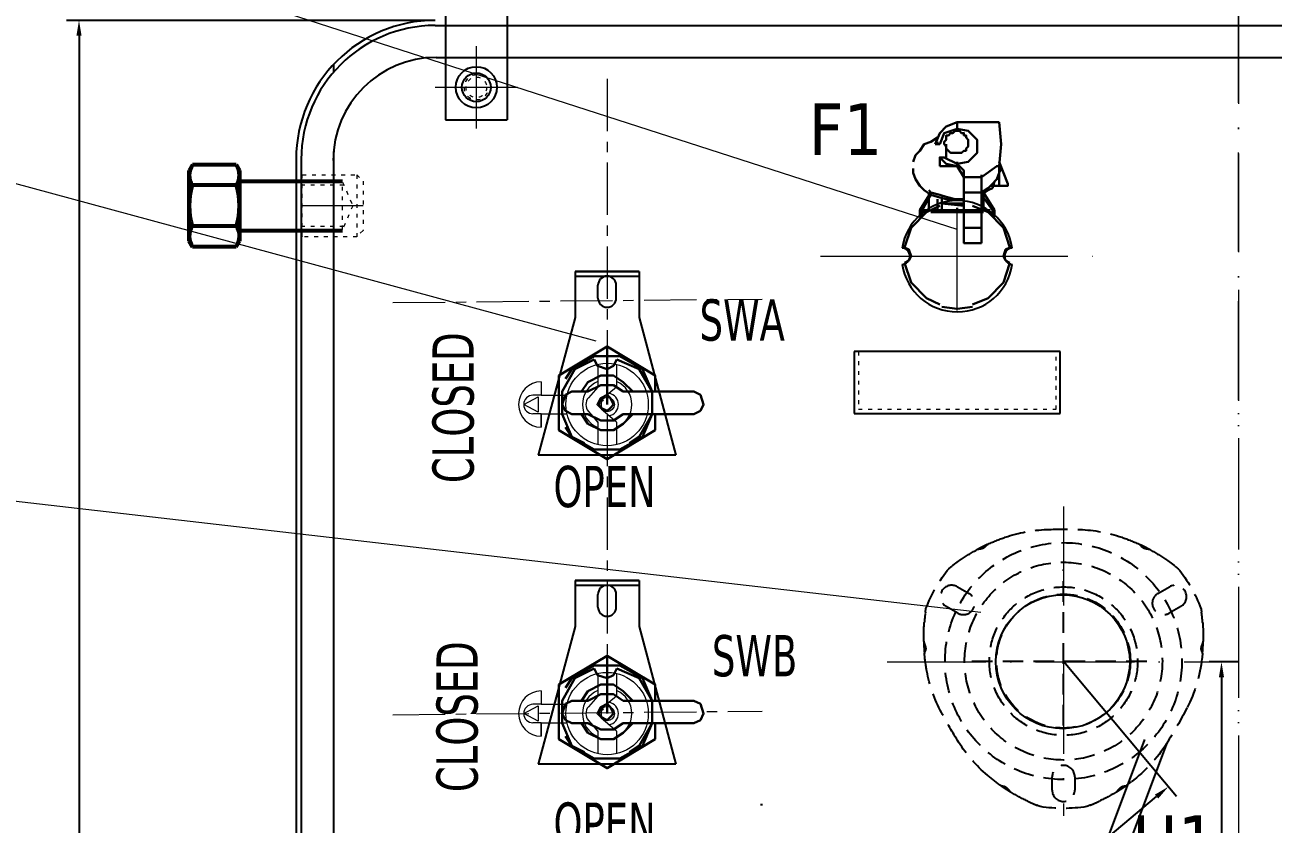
# Model space of a CAD drawing. Header units: millimetres. Extents: x 13152 to 35294, y -6229 to 14001.
# Drawn here: x 28520 to 29126, y 12005 to 12393 of the extents above; entities that cross this region are included whole.
import ezdxf

# ---------------------------------------------------------------- set-up
doc = ezdxf.new("R2010")
doc.units = ezdxf.units.MM
doc.header["$LTSCALE"] = 4
for name, pattern in [('ACAD_ISO03W100', [1.18, 0.47, -0.71]), ('ACAD_ISO10W100', [18, 12, -3, 0, -3]), ('CENTERX2', [101.6, 63.5, -12.7, 12.7, -12.7]), ('DASHED', [0.75, 0.5, -0.25])]:
    doc.linetypes.add(name, pattern=pattern)
doc.layers.add('1', color=12, linetype='Continuous')
doc.layers.add('4虚线层', color=6, linetype='DASHED')
for name, color, linetype, lineweight in [('标注、文本', 3, 'Continuous', 25), ('粗实线', 4, 'Continuous', 53), ('铁心', 3, 'Continuous', 0)]:
    doc.layers.add(name, color=color, linetype=linetype, lineweight=lineweight)
doc.styles.add('Tahoma$001', font='tahoma.ttf', dxfattribs={"height": 2.159784})
doc.styles.add('TH_GBDIM', font='romans.shx', dxfattribs={"width": 0.8, "bigfont": 'gbcbig.shx'})
doc.dimstyles.new('TH_GBDIM1', dxfattribs={"dimscale": 3, "dimtxt": 3.5, "dimasz": 2.5, "dimexe": 2, "dimexo": 0, "dimgap": 1.5, "dimtad": 1, "dimdec": 1, "dimzin": 0, "dimdsep": 46, "dimtxsty": 'TH_GBDIM', "dimcen": 2.5, "dimclrd": 3, "dimclre": 256, "dimclrt": 2, "dimadec": 0, "dimazin": 0, "dimtfac": 0.714286, "dimtdec": 1, "dimtmove": 0, "dimatfit": 3, "dimfxl": 1, "dimtzin": 0, "dimlwd": -1, "dimlwe": -1, "dimarcsym": 0})

# ---------------------------------------------------------------- blocks, each defined once
blk = doc.blocks.new('*D255')
at = {"layer": 'Defpoints', "color": 0}
for p in [(28719.36, 12394.92), (28546.44, 11544.92), (28676.86, 11544.92)]:
    blk.add_point(p, dxfattribs=at)
at = {"layer": '标注、文本'}
for p, q in [((28719.36, 12394.92), (28540.44, 12394.92)), ((28676.86, 11544.92), (28540.44, 11544.92))]:
    blk.add_line(p, q, dxfattribs=at)
at = {"layer": '标注、文本', "color": 3}
blk.add_line((28546.44, 12387.42), (28546.44, 11552.42), dxfattribs=at)
for points in [[(28545.19, 12387.42), (28547.69, 12387.42), (28546.44, 12394.92)], [(28545.19, 11552.42), (28547.69, 11552.42), (28546.44, 11544.92)]]:
    blk.add_solid(points, dxfattribs=at)
at = {"layer": '标注、文本', "color": 2, "insert": (28536.69, 11969.92), "char_height": 10.5, "attachment_point": 5, "rotation": 90, "style": 'TH_GBDIM'}
blk.add_mtext('850.0', dxfattribs=at)
blk = doc.blocks.new('A$C03F92070')
at = {"layer": '4虚线层', "ltscale": 5}
for p, q in [((67.85, 40.24), (67.85, 116.01)), ((16.36, 107.57), (21.99, 104.32)), ((113.71, 104.32), (119.34, 107.57)), ((16.49, 94.79), (10.86, 98.04)), ((124.84, 98.04), (119.21, 94.79)), ((23.33, 71.49), (112.37, 71.49)), ((62.35, 8.86), (62.35, 15.36)), ((73.35, 15.36), (73.35, 8.86))]:
    blk.add_line(p, q, dxfattribs=at)
for radius in [57.5, 48, 36, 32.5]:
    blk.add_circle((67.85, 71.49), radius, dxfattribs=at)
at = {"layer": '4虚线层', "ltscale": 5, "extrusion": (0, 0, -1)}
for centre, radius, start, end in [((-62.34, 65.41), 70, 71.02185, 87.94531), ((-67.85, -88.03), 223.54, 87.94531, 92.05469), ((-73.35, 65.41), 70, 92.05469, 108.97815), ((-68.85, 46.49), 90, 64.92451, 71.02185), ((-66.85, 46.49), 90, 108.97815, 115.07549), ((-68.85, 46.49), 90, 55.4521, 61.38179), ((-66.85, 46.49), 90, 118.61821, 124.5479), ((-67.85, 71.49), 71.5, 20.96454, 39.03546), ((-68.85, 46.49), 90, 51.08313, 52.23427), ((-66.85, 46.49), 90, 127.76573, 128.91687), ((-67.85, 71.49), 71.5, 140.96454, 159.03546), ((-90, 83.12), 90, 7.76573, 8.91687), ((-45.7, 83.12), 90, 171.08313, 172.23427), ((-90, 83.12), 90, 358.61821, 4.5479), ((-45.7, 83.12), 90, 175.4521, 181.38179), ((-90, 83.12), 90, 349.46719, 355.07549), ((-65.57, 80.82), 70, 186.60228, 207.21776), ((-45.7, 83.12), 90, 184.92451, 186.60228), ((-70.33, 79.46), 70, 331.9245, 349.46719), ((70.97, 151.05), 223.54, 207.21776, 212.35682), ((-205.81, 151.73), 223.54, 327.65027, 331.9245), ((-76.09, 69.57), 70, 310.17076, 327.65027), ((-58.73, 68.87), 70, 212.35682, 233.02623), ((-89, 84.85), 90, 304.92451, 310.17076), ((-46.7, 84.85), 90, 233.02623, 235.07549), ((-89, 84.85), 90, 295.4521, 301.38179), ((-46.7, 84.85), 90, 238.61821, 244.5479), ((-89, 84.85), 90, 291.08313, 292.23427), ((-67.85, 71.49), 71.5, 260.96454, 279.03546), ((-46.7, 84.85), 90, 247.76573, 248.91687)]:
    blk.add_arc(centre, radius, start, end, dxfattribs=at)
at = {"layer": '4虚线层', "ltscale": 5}
for centre, start, end in [((13.61, 102.81), 60, 240), ((19.24, 99.56), 240, 60), ((116.46, 99.56), 120, 300), ((122.09, 102.81), 300, 120), ((67.85, 15.36), 0, 180), ((67.85, 8.86), 180, 0)]:
    blk.add_arc(centre, 5.5, start, end, dxfattribs=at)
for points, knots in [([(30.89, 128.1), (30.89, 128.1), (30.88, 128.1), (30.83, 128.07), (30.76, 128.04), (30.57, 127.95), (30.45, 127.89), (30.18, 127.77), (30.03, 127.69), (29.7, 127.53), (29.52, 127.45), (29.16, 127.27), (28.96, 127.17), (28.58, 126.98), (28.39, 126.89), (27.99, 126.69), (27.8, 126.59), (27.42, 126.39), (27.24, 126.3), (26.87, 126.11), (26.7, 126.02), (26.39, 125.85), (26.24, 125.77), (25.98, 125.63), (25.87, 125.57), (25.69, 125.47), (25.63, 125.44), (25.58, 125.41), (25.57, 125.4), (25.57, 125.4), (25.57, 125.4), (25.57, 125.4)], [0, 0, 0, 0, 0.043819, 0.043819, 0.119878, 0.119878, 0.195937, 0.195937, 0.271996, 0.271996, 0.348055, 0.348055, 0.424114, 0.424114, 0.500173, 0.500173, 0.576231, 0.576231, 0.65229, 0.65229, 0.728349, 0.728349, 0.804408, 0.804408, 0.880467, 0.880467, 0.956526, 0.956526, 0.994556, 0.994556, 1, 1, 1, 1]), ([(30.71, 128.01), (30.65, 127.99), (30.59, 127.94), (30.48, 127.84), (30.42, 127.77), (30.3, 127.62), (30.24, 127.54), (30.11, 127.35), (30.04, 127.25), (29.89, 127.05), (29.81, 126.95), (29.62, 126.74), (29.51, 126.65), (29.29, 126.47), (29.16, 126.4), (28.9, 126.26), (28.77, 126.2), (28.36, 126.06), (28.08, 125.99), (27.53, 125.87), (27.26, 125.83), (26.87, 125.76), (26.75, 125.74), (26.5, 125.7), (26.38, 125.67), (26.05, 125.61), (25.85, 125.56), (25.74, 125.5)], [0, 0, 0, 0, 0.0625, 0.0625, 0.125, 0.125, 0.1875, 0.1875, 0.25, 0.25, 0.3125, 0.3125, 0.375, 0.375, 0.4375, 0.4375, 0.5, 0.5, 0.625, 0.625, 0.75, 0.75, 0.8125, 0.8125, 0.875, 0.875, 1, 1, 1, 1]), ([(110.13, 125.4), (110.13, 125.4), (110.13, 125.4), (110.13, 125.4), (110.12, 125.41), (110.07, 125.44), (110.01, 125.47), (109.83, 125.57), (109.72, 125.63), (109.46, 125.77), (109.31, 125.85), (108.99, 126.02), (108.81, 126.11), (108.45, 126.3), (108.26, 126.4), (107.88, 126.6), (107.68, 126.7), (107.29, 126.9), (107.1, 127), (106.72, 127.18), (106.53, 127.28), (106.16, 127.46), (105.99, 127.54), (105.66, 127.7), (105.51, 127.77), (105.24, 127.9), (105.12, 127.95), (104.94, 128.04), (104.87, 128.07), (104.82, 128.09), (104.81, 128.1), (104.8, 128.1), (104.8, 128.1), (104.8, 128.1)], [0, 0, 0, 0, 0.005743, 0.005743, 0.043766, 0.043766, 0.119813, 0.119813, 0.195859, 0.195859, 0.271906, 0.271906, 0.347952, 0.347952, 0.423999, 0.423999, 0.500046, 0.500046, 0.576092, 0.576092, 0.652139, 0.652139, 0.728185, 0.728185, 0.804232, 0.804232, 0.880279, 0.880279, 0.956325, 0.956325, 0.994349, 0.994349, 1, 1, 1, 1]), ([(109.96, 125.5), (109.9, 125.53), (109.83, 125.55), (109.65, 125.6), (109.54, 125.63), (109.21, 125.7), (108.96, 125.74), (108.44, 125.83), (108.17, 125.87), (107.63, 125.99), (107.34, 126.06), (106.94, 126.2), (106.8, 126.26), (106.54, 126.39), (106.42, 126.47), (106.19, 126.64), (106.08, 126.74), (105.9, 126.94), (105.81, 127.05), (105.66, 127.25), (105.59, 127.35), (105.46, 127.53), (105.39, 127.62), (105.28, 127.77), (105.22, 127.84), (105.11, 127.94), (105.05, 127.99), (104.99, 128.01)], [0, 0, 0, 0, 0.0625, 0.0625, 0.125, 0.125, 0.25, 0.25, 0.375, 0.375, 0.5, 0.5, 0.5625, 0.5625, 0.625, 0.625, 0.6875, 0.6875, 0.75, 0.75, 0.8125, 0.8125, 0.875, 0.875, 0.9375, 0.9375, 1, 1, 1, 1]), ([(13.95, 117.81), (13.92, 117.79), (13.88, 117.76), (13.82, 117.71), (13.77, 117.67), (13.74, 117.65), (13.73, 117.64)], [0, 0, 0, 0, 0.272943, 0.542517, 0.809704, 1, 1, 1, 1]), ([(14.22, 118.02), (14.2, 118), (14.15, 117.96), (14.08, 117.91), (14.01, 117.86), (13.97, 117.82), (13.95, 117.81)], [0, 0, 0, 0, 0.251777, 0.501943, 0.751136, 1, 1, 1, 1]), ([(14.55, 118.27), (14.52, 118.25), (14.46, 118.2), (14.38, 118.14), (14.3, 118.08), (14.25, 118.04), (14.22, 118.02)], [0, 0, 0, 0, 0.251749, 0.501948, 0.751171, 1, 1, 1, 1]), ([(15.74, 119.15), (15.69, 119.12), (15.59, 119.05), (15.45, 118.94), (15.32, 118.84), (15.18, 118.74), (15.05, 118.65), (14.92, 118.55), (14.8, 118.45), (14.67, 118.36), (14.59, 118.3), (14.55, 118.27)], [0, 0, 0, 0, 0.114473, 0.22719, 0.338528, 0.448878, 0.558641, 0.668227, 0.778044, 0.888502, 1, 1, 1, 1]), ([(17.82, 120.63), (17.81, 120.62), (17.74, 120.57), (17.58, 120.46), (17.28, 120.26), (16.94, 120.02), (16.6, 119.78), (16.29, 119.55), (16.01, 119.35), (15.83, 119.22), (15.74, 119.15)], [0, 0, 0, 0, 0.026865, 0.187364, 0.351072, 0.511786, 0.674931, 0.783277, 0.891149, 1, 1, 1, 1]), ([(119.96, 119.15), (119.92, 119.19), (119.82, 119.25), (119.69, 119.35), (119.55, 119.45), (119.41, 119.55), (119.28, 119.65), (119.06, 119.81), (118.76, 120.02), (118.42, 120.26), (118.12, 120.46), (117.96, 120.57), (117.89, 120.62), (117.88, 120.63)], [0, 0, 0, 0, 0.05466, 0.108896, 0.162888, 0.216817, 0.270864, 0.325211, 0.488741, 0.649833, 0.813717, 0.974388, 1, 1, 1, 1]), ([(121.15, 118.27), (121.11, 118.3), (121.03, 118.36), (120.9, 118.45), (120.78, 118.55), (120.65, 118.65), (120.52, 118.74), (120.38, 118.84), (120.25, 118.94), (120.1, 119.05), (120.01, 119.12), (119.96, 119.15)], [0, 0, 0, 0, 0.111498, 0.221956, 0.331773, 0.441359, 0.551122, 0.661472, 0.77281, 0.885527, 1, 1, 1, 1]), ([(121.48, 118.02), (121.45, 118.04), (121.4, 118.08), (121.32, 118.14), (121.23, 118.2), (121.18, 118.25), (121.15, 118.27)], [0, 0, 0, 0, 0.248829, 0.498052, 0.748251, 1, 1, 1, 1]), ([(121.75, 117.81), (121.73, 117.82), (121.69, 117.86), (121.62, 117.91), (121.55, 117.96), (121.5, 118), (121.48, 118.02)], [0, 0, 0, 0, 0.248864, 0.498057, 0.748223, 1, 1, 1, 1]), ([(121.97, 117.64), (121.96, 117.65), (121.93, 117.67), (121.88, 117.71), (121.82, 117.76), (121.78, 117.79), (121.75, 117.81)], [0, 0, 0, 0, 0.190293, 0.457482, 0.727057, 1, 1, 1, 1]), ([(0.52, 92.79), (0.51, 92.73), (0.5, 92.62), (0.48, 92.45), (0.46, 92.28), (0.45, 92.11), (0.43, 91.95), (0.4, 91.68), (0.37, 91.32), (0.33, 90.9), (0.3, 90.54), (0.29, 90.34), (0.28, 90.26), (0.28, 90.25)], [0, 0, 0, 0, 0.05466, 0.108897, 0.162889, 0.216817, 0.270864, 0.325211, 0.488741, 0.649833, 0.813717, 0.974388, 1, 1, 1, 1]), ([(0.69, 94.25), (0.68, 94.21), (0.67, 94.11), (0.65, 93.95), (0.63, 93.8), (0.61, 93.64), (0.59, 93.47), (0.57, 93.31), (0.55, 93.14), (0.53, 92.96), (0.52, 92.85), (0.52, 92.79)], [0, 0, 0, 0, 0.111498, 0.221956, 0.331773, 0.441359, 0.551122, 0.661472, 0.77281, 0.885527, 1, 1, 1, 1]), ([(0.74, 94.67), (0.73, 94.63), (0.73, 94.57), (0.71, 94.47), (0.7, 94.36), (0.69, 94.29), (0.69, 94.25)], [0, 0, 0, 0, 0.248829, 0.498052, 0.748251, 1, 1, 1, 1]), ([(0.82, 95.29), (0.82, 95.27), (0.81, 95.24), (0.81, 95.17), (0.8, 95.1), (0.79, 95.04), (0.78, 95.01)], [0, 0, 0, 0, 0.190297, 0.457484, 0.727058, 1, 1, 1, 1]), ([(134.92, 95.01), (134.91, 95.04), (134.9, 95.1), (134.89, 95.17), (134.89, 95.24), (134.88, 95.27), (134.88, 95.29)], [0, 0, 0, 0, 0.272943, 0.542517, 0.809704, 1, 1, 1, 1]), ([(134.96, 94.67), (134.96, 94.7), (134.95, 94.76), (134.94, 94.85), (134.93, 94.93), (134.92, 94.98), (134.92, 95.01)], [0, 0, 0, 0, 0.251777, 0.501943, 0.751136, 1, 1, 1, 1]), ([(135.01, 94.25), (135.01, 94.29), (135, 94.36), (134.99, 94.47), (134.97, 94.57), (134.96, 94.63), (134.96, 94.67)], [0, 0, 0, 0, 0.251749, 0.501948, 0.751171, 1, 1, 1, 1]), ([(135.18, 92.79), (135.18, 92.85), (135.16, 92.96), (135.15, 93.14), (135.13, 93.31), (135.11, 93.47), (135.09, 93.64), (135.07, 93.8), (135.05, 93.95), (135.03, 94.11), (135.02, 94.21), (135.01, 94.25)], [0, 0, 0, 0, 0.114473, 0.22719, 0.338528, 0.448878, 0.558641, 0.668227, 0.778044, 0.888502, 1, 1, 1, 1]), ([(135.42, 90.25), (135.42, 90.26), (135.41, 90.34), (135.4, 90.54), (135.37, 90.9), (135.33, 91.31), (135.29, 91.73), (135.25, 92.11), (135.22, 92.45), (135.2, 92.67), (135.18, 92.79)], [0, 0, 0, 0, 0.026865, 0.187364, 0.351073, 0.511786, 0.674931, 0.783277, 0.891149, 1, 1, 1, 1]), ([(0.02, 81.15), (0.02, 81.15), (0.02, 81.15), (0.02, 81.15), (0.02, 81.14), (0.02, 81.08), (0.02, 81.01), (0.02, 80.81), (0.03, 80.68), (0.04, 80.38), (0.04, 80.21), (0.05, 79.85), (0.06, 79.65), (0.08, 79.24), (0.09, 79.03), (0.11, 78.6), (0.12, 78.38), (0.14, 77.94), (0.16, 77.72), (0.18, 77.3), (0.2, 77.09), (0.23, 76.68), (0.24, 76.49), (0.27, 76.13), (0.28, 75.96), (0.3, 75.67), (0.32, 75.54), (0.33, 75.33), (0.34, 75.26), (0.34, 75.2), (0.35, 75.19), (0.35, 75.19), (0.35, 75.19), (0.35, 75.19)], [0, 0, 0, 0, 0.005743, 0.005743, 0.043766, 0.043766, 0.119813, 0.119813, 0.195859, 0.195859, 0.271906, 0.271906, 0.347952, 0.347952, 0.423999, 0.423999, 0.500046, 0.500046, 0.576092, 0.576092, 0.652139, 0.652139, 0.728185, 0.728185, 0.804232, 0.804232, 0.880279, 0.880279, 0.956325, 0.956325, 0.994349, 0.994349, 1, 1, 1, 1]), ([(0.02, 80.95), (0.02, 80.89), (0.04, 80.81), (0.08, 80.63), (0.12, 80.53), (0.22, 80.21), (0.31, 79.97), (0.5, 79.47), (0.59, 79.22), (0.76, 78.69), (0.85, 78.41), (0.92, 77.98), (0.94, 77.84), (0.96, 77.55), (0.95, 77.4), (0.91, 77.12), (0.88, 76.97), (0.8, 76.71), (0.75, 76.59), (0.65, 76.35), (0.6, 76.24), (0.51, 76.03), (0.47, 75.94), (0.39, 75.76), (0.37, 75.68), (0.33, 75.53), (0.32, 75.46), (0.33, 75.4)], [0, 0, 0, 0, 0.0625, 0.0625, 0.125, 0.125, 0.25, 0.25, 0.375, 0.375, 0.5, 0.5, 0.5625, 0.5625, 0.625, 0.625, 0.6875, 0.6875, 0.75, 0.75, 0.8125, 0.8125, 0.875, 0.875, 0.9375, 0.9375, 1, 1, 1, 1]), ([(135.37, 75.4), (135.38, 75.46), (135.37, 75.53), (135.33, 75.68), (135.31, 75.76), (135.23, 75.94), (135.19, 76.03), (135.1, 76.24), (135.04, 76.35), (134.95, 76.58), (134.9, 76.71), (134.82, 76.97), (134.79, 77.11), (134.75, 77.4), (134.74, 77.54), (134.76, 77.83), (134.78, 77.98), (134.85, 78.4), (134.93, 78.68), (135.11, 79.21), (135.2, 79.47), (135.34, 79.84), (135.38, 79.96), (135.47, 80.2), (135.51, 80.31), (135.62, 80.63), (135.68, 80.83), (135.68, 80.95)], [0, 0, 0, 0, 0.0625, 0.0625, 0.125, 0.125, 0.1875, 0.1875, 0.25, 0.25, 0.3125, 0.3125, 0.375, 0.375, 0.4375, 0.4375, 0.5, 0.5, 0.625, 0.625, 0.75, 0.75, 0.8125, 0.8125, 0.875, 0.875, 1, 1, 1, 1]), ([(135.35, 75.19), (135.35, 75.19), (135.35, 75.2), (135.36, 75.26), (135.37, 75.34), (135.38, 75.54), (135.4, 75.67), (135.42, 75.97), (135.43, 76.14), (135.46, 76.51), (135.48, 76.7), (135.5, 77.11), (135.52, 77.32), (135.54, 77.75), (135.56, 77.97), (135.58, 78.41), (135.59, 78.62), (135.61, 79.05), (135.62, 79.26), (135.64, 79.67), (135.65, 79.86), (135.66, 80.22), (135.66, 80.39), (135.67, 80.68), (135.67, 80.81), (135.68, 81.01), (135.68, 81.08), (135.68, 81.14), (135.68, 81.15), (135.68, 81.15), (135.68, 81.15), (135.68, 81.15)], [0, 0, 0, 0, 0.043819, 0.043819, 0.119878, 0.119878, 0.195937, 0.195937, 0.271996, 0.271996, 0.348055, 0.348055, 0.424114, 0.424114, 0.500173, 0.500173, 0.576232, 0.576232, 0.65229, 0.65229, 0.728349, 0.728349, 0.804408, 0.804408, 0.880467, 0.880467, 0.956526, 0.956526, 0.994556, 0.994556, 1, 1, 1, 1]), ([(37.3, 11.18), (37.3, 11.18), (37.31, 11.17), (37.36, 11.14), (37.42, 11.09), (37.59, 10.98), (37.7, 10.9), (37.95, 10.73), (38.09, 10.63), (38.39, 10.43), (38.55, 10.32), (38.89, 10.09), (39.07, 9.97), (39.42, 9.73), (39.61, 9.61), (39.98, 9.37), (40.16, 9.26), (40.51, 9.03), (40.69, 8.91), (41.04, 8.69), (41.2, 8.59), (41.51, 8.4), (41.65, 8.31), (41.9, 8.16), (42.01, 8.09), (42.18, 7.99), (42.24, 7.95), (42.29, 7.92), (42.3, 7.91), (42.3, 7.91), (42.3, 7.91), (42.3, 7.91)], [0, 0, 0, 0, 0.043819, 0.043819, 0.119878, 0.119878, 0.195937, 0.195937, 0.271996, 0.271996, 0.348055, 0.348055, 0.424114, 0.424114, 0.500173, 0.500173, 0.576231, 0.576231, 0.65229, 0.65229, 0.728349, 0.728349, 0.804408, 0.804408, 0.880467, 0.880467, 0.956526, 0.956526, 0.994556, 0.994556, 1, 1, 1, 1]), ([(37.47, 11.06), (37.52, 11.02), (37.59, 11), (37.73, 10.95), (37.82, 10.93), (38.01, 10.91), (38.11, 10.9), (38.34, 10.88), (38.46, 10.87), (38.71, 10.83), (38.85, 10.81), (39.11, 10.75), (39.25, 10.71), (39.52, 10.6), (39.64, 10.53), (39.89, 10.37), (40.01, 10.29), (40.34, 10.01), (40.54, 9.8), (40.91, 9.38), (41.09, 9.17), (41.34, 8.87), (41.42, 8.77), (41.58, 8.58), (41.66, 8.48), (41.88, 8.23), (42.02, 8.08), (42.13, 8.02)], [0, 0, 0, 0, 0.0625, 0.0625, 0.125, 0.125, 0.1875, 0.1875, 0.25, 0.25, 0.3125, 0.3125, 0.375, 0.375, 0.4375, 0.4375, 0.5, 0.5, 0.625, 0.625, 0.75, 0.75, 0.8125, 0.8125, 0.875, 0.875, 1, 1, 1, 1]), ([(93.4, 7.91), (93.4, 7.91), (93.4, 7.91), (93.4, 7.91), (93.41, 7.92), (93.46, 7.95), (93.52, 7.99), (93.69, 8.09), (93.8, 8.16), (94.06, 8.32), (94.2, 8.4), (94.51, 8.6), (94.68, 8.7), (95.02, 8.92), (95.2, 9.04), (95.56, 9.27), (95.75, 9.39), (96.12, 9.63), (96.3, 9.75), (96.65, 9.98), (96.83, 10.1), (97.16, 10.33), (97.32, 10.43), (97.62, 10.64), (97.76, 10.73), (98.01, 10.9), (98.11, 10.98), (98.28, 11.1), (98.34, 11.14), (98.39, 11.17), (98.4, 11.18), (98.4, 11.18), (98.4, 11.18), (98.4, 11.18)], [0, 0, 0, 0, 0.005743, 0.005743, 0.043766, 0.043766, 0.119813, 0.119813, 0.195859, 0.195859, 0.271906, 0.271906, 0.347952, 0.347952, 0.423999, 0.423999, 0.500046, 0.500046, 0.576092, 0.576092, 0.652139, 0.652139, 0.728185, 0.728185, 0.804232, 0.804232, 0.880279, 0.880279, 0.956325, 0.956325, 0.994349, 0.994349, 1, 1, 1, 1]), ([(93.57, 8.02), (93.62, 8.05), (93.68, 8.1), (93.82, 8.23), (93.89, 8.31), (94.11, 8.56), (94.27, 8.76), (94.61, 9.17), (94.79, 9.38), (95.16, 9.79), (95.36, 10), (95.69, 10.28), (95.8, 10.37), (96.05, 10.53), (96.18, 10.6), (96.44, 10.71), (96.58, 10.75), (96.85, 10.81), (96.98, 10.83), (97.24, 10.87), (97.36, 10.88), (97.58, 10.9), (97.69, 10.91), (97.88, 10.93), (97.96, 10.95), (98.11, 11), (98.18, 11.02), (98.23, 11.06)], [0, 0, 0, 0, 0.0625, 0.0625, 0.125, 0.125, 0.25, 0.25, 0.375, 0.375, 0.5, 0.5, 0.5625, 0.5625, 0.625, 0.625, 0.6875, 0.6875, 0.75, 0.75, 0.8125, 0.8125, 0.875, 0.875, 0.9375, 0.9375, 1, 1, 1, 1]), ([(50.31, 3.59), (50.32, 3.59), (50.4, 3.55), (50.57, 3.46), (50.9, 3.31), (51.28, 3.14), (51.66, 2.96), (52.01, 2.8), (52.32, 2.67), (52.52, 2.57), (52.63, 2.53)], [0, 0, 0, 0, 0.026866, 0.187364, 0.351073, 0.511786, 0.674931, 0.783277, 0.891149, 1, 1, 1, 1]), ([(52.63, 2.53), (52.68, 2.5), (52.79, 2.46), (52.95, 2.39), (53.11, 2.32), (53.26, 2.25), (53.41, 2.19), (53.56, 2.12), (53.7, 2.06), (53.85, 2), (53.94, 1.96), (53.98, 1.94)], [0, 0, 0, 0, 0.114473, 0.22719, 0.338528, 0.448878, 0.558641, 0.668227, 0.778044, 0.888502, 1, 1, 1, 1]), ([(53.98, 1.94), (54.02, 1.93), (54.09, 1.9), (54.18, 1.86), (54.28, 1.82), (54.34, 1.79), (54.37, 1.78)], [0, 0, 0, 0, 0.251749, 0.501948, 0.751171, 1, 1, 1, 1]), ([(54.37, 1.78), (54.4, 1.77), (54.45, 1.74), (54.54, 1.71), (54.61, 1.68), (54.66, 1.66), (54.69, 1.65)], [0, 0, 0, 0, 0.251777, 0.501943, 0.751136, 1, 1, 1, 1]), ([(54.69, 1.65), (54.71, 1.64), (54.77, 1.61), (54.84, 1.58), (54.9, 1.56), (54.93, 1.55), (54.94, 1.54)], [0, 0, 0, 0, 0.272943, 0.542518, 0.809705, 1, 1, 1, 1]), ([(80.76, 1.54), (80.77, 1.55), (80.8, 1.56), (80.86, 1.58), (80.93, 1.61), (80.99, 1.64), (81.01, 1.65)], [0, 0, 0, 0, 0.190295, 0.457482, 0.727057, 1, 1, 1, 1]), ([(81.01, 1.65), (81.04, 1.66), (81.08, 1.68), (81.16, 1.71), (81.25, 1.74), (81.3, 1.77), (81.33, 1.78)], [0, 0, 0, 0, 0.248864, 0.498057, 0.748223, 1, 1, 1, 1]), ([(81.33, 1.78), (81.36, 1.79), (81.42, 1.82), (81.52, 1.86), (81.61, 1.9), (81.68, 1.93), (81.72, 1.94)], [0, 0, 0, 0, 0.248829, 0.498052, 0.748251, 1, 1, 1, 1]), ([(81.72, 1.94), (81.76, 1.96), (81.85, 2), (82, 2.06), (82.14, 2.12), (82.29, 2.19), (82.44, 2.25), (82.59, 2.32), (82.75, 2.39), (82.91, 2.46), (83.02, 2.5), (83.07, 2.53)], [0, 0, 0, 0, 0.111498, 0.221956, 0.331773, 0.441359, 0.551122, 0.661472, 0.77281, 0.885527, 1, 1, 1, 1]), ([(83.07, 2.53), (83.12, 2.55), (83.23, 2.6), (83.38, 2.67), (83.54, 2.73), (83.69, 2.8), (83.84, 2.87), (84.09, 2.98), (84.42, 3.14), (84.8, 3.31), (85.13, 3.46), (85.3, 3.55), (85.38, 3.58), (85.39, 3.59)], [0, 0, 0, 0, 0.05466, 0.108897, 0.162889, 0.216817, 0.270864, 0.325211, 0.488741, 0.649834, 0.813718, 0.974389, 1, 1, 1, 1])]:
    blk.add_open_spline(points, degree=3, knots=knots, dxfattribs=at)
blk.add_open_spline([(0.82, 95.28), (0.81, 95.2), (0.82, 95.09), (0.84, 94.95)], degree=3, dxfattribs=at)
blk = doc.blocks.new('*D264')
at = {"layer": 'Defpoints', "color": 0}
for p in [(29024.42, 12083.92), (29075.39, 12022.99), (28909.37, 11987.67)]:
    blk.add_point(p, dxfattribs=at)
at = {"layer": '标注、文本'}
for p, q in [((29024.42, 12083.92), (29079.24, 12018.39)), ((28909.37, 11987.67), (28964.2, 11922.14))]:
    blk.add_line(p, q, dxfattribs=at)
at = {"layer": '标注、文本', "color": 3}
blk.add_line((28966.1, 11931.55), (29069.64, 12018.18), dxfattribs=at)
for points in [[(29068.84, 12019.14), (29070.44, 12017.22), (29075.39, 12022.99)], [(28965.3, 11932.51), (28966.9, 11930.59), (28960.35, 11926.74)]]:
    blk.add_solid(points, dxfattribs=at)
at = {"layer": '标注、文本', "color": 2, "insert": (29011.61, 11982.34), "char_height": 10.5, "attachment_point": 5, "rotation": 39.91639, "style": 'TH_GBDIM'}
blk.add_mtext('150.0', dxfattribs=at)
blk = doc.blocks.new('*D266')
at = {"layer": 'Defpoints', "color": 0}
for p in [(29109.34, 12083.63), (29101.14, 11853.68), (29109.36, 11853.68)]:
    blk.add_point(p, dxfattribs=at)
at = {"layer": '标注、文本'}
for p, q in [((29109.34, 12083.63), (29095.13, 12083.63)), ((29109.36, 11853.68), (29095.14, 11853.68))]:
    blk.add_line(p, q, dxfattribs=at)
at = {"layer": '标注、文本', "color": 3}
blk.add_line((29101.13, 12076.13), (29101.14, 11861.18), dxfattribs=at)
for points in [[(29102.38, 12076.13), (29099.88, 12076.13), (29101.13, 12083.63)], [(29102.39, 11861.18), (29099.89, 11861.18), (29101.14, 11853.68)]]:
    blk.add_solid(points, dxfattribs=at)
at = {"layer": '标注、文本', "color": 2, "insert": (29110.88, 11968.66), "char_height": 10.5, "attachment_point": 5, "rotation": 270.00387, "style": 'TH_GBDIM'}
blk.add_mtext('230.0', dxfattribs=at)

msp = doc.modelspace()

# ---------------------------------------------------------------- linework, layer by layer
at = {"color": 0, "linetype": 'ByBlock'}
for p, q in [((28787.26, 12272.99), (28787.26, 12250.71)), ((28818.45, 12272.99), (28787.26, 12272.99)), ((28787.26, 12272.99), (28818.45, 12272.99)), ((28818.45, 12272.99), (28818.45, 12250.71)), ((28787.26, 12270.76), (28818.45, 12270.76)), ((28798.4, 12260.13), (28798.4, 12266.31)), ((28807.31, 12260.13), (28807.31, 12266.31)), ((28787.26, 12250.71), (28769.44, 12183.88)), ((28818.45, 12250.71), (28836.27, 12183.88)), ((28836.27, 12183.88), (28769.44, 12183.88)), ((28787.26, 12122.99), (28787.26, 12100.71)), ((28818.45, 12122.99), (28787.26, 12122.99)), ((28787.26, 12122.99), (28818.45, 12122.99)), ((28787.26, 12120.76), (28818.45, 12120.76)), ((28818.45, 12122.99), (28818.45, 12100.71)), ((28798.4, 12110.13), (28798.4, 12116.31)), ((28807.31, 12110.13), (28807.31, 12116.31)), ((28787.26, 12100.71), (28769.44, 12033.88)), ((28818.45, 12100.71), (28836.27, 12033.88)), ((28836.27, 12033.88), (28769.44, 12033.88)), ((28877.74, 12014.67), (28877.74, 12013.83)), ((28877.74, 12013.83), (28877.74, 12014.67))]:
    msp.add_line(p, q, dxfattribs=at)
at = {"color": 0, "linetype": 'ByBlock', "lineweight": 18}
for p, q in [((28798.36, 12227.94), (28798.36, 12216.96)), ((28807.36, 12227.94), (28807.36, 12216.96)), ((28798.36, 12216.96), (28793.77, 12211.77)), ((28798.36, 12216.96), (28796.69, 12215.07)), ((28807.36, 12216.96), (28800.04, 12210.74)), ((28762.36, 12208.46), (28769.36, 12212.16)), ((28770.86, 12212.96), (28766.86, 12212.96)), ((28769.36, 12212.16), (28769.36, 12204.75)), ((28770.86, 12212.96), (28783.37, 12212.96)), ((28769.36, 12204.75), (28762.36, 12208.46)), ((28793.77, 12205.15), (28798.36, 12199.96)), ((28807.36, 12199.96), (28800.04, 12206.17)), ((28770.86, 12203.96), (28766.86, 12203.96)), ((28770.86, 12203.96), (28783.37, 12203.96)), ((28770.86, 12203.96), (28770.86, 12197.46)), ((28770.86, 12197.46), (28770.86, 12203.96)), ((28798.36, 12199.96), (28796.69, 12201.84)), ((28798.36, 12199.96), (28798.36, 12188.97)), ((28807.36, 12199.96), (28807.36, 12188.97)), ((28798.36, 12077.94), (28798.36, 12066.96)), ((28807.36, 12077.94), (28807.36, 12066.96)), ((28798.36, 12066.96), (28793.77, 12061.77)), ((28798.36, 12066.96), (28796.69, 12065.07)), ((28807.36, 12066.96), (28800.04, 12060.74)), ((28762.36, 12058.46), (28769.36, 12062.16)), ((28770.86, 12062.96), (28766.86, 12062.96)), ((28769.36, 12062.16), (28769.36, 12054.75)), ((28770.86, 12062.96), (28783.37, 12062.96)), ((28769.36, 12054.75), (28762.36, 12058.46)), ((28770.86, 12053.96), (28766.86, 12053.96)), ((28770.86, 12053.96), (28783.37, 12053.96)), ((28770.86, 12053.96), (28770.86, 12047.46)), ((28770.86, 12047.46), (28770.86, 12053.96)), ((28793.77, 12055.15), (28798.36, 12049.96)), ((28807.36, 12049.96), (28800.04, 12056.17)), ((28798.36, 12049.96), (28796.69, 12051.84)), ((28798.36, 12049.96), (28798.36, 12038.97)), ((28807.36, 12049.96), (28807.36, 12038.97))]:
    msp.add_line(p, q, dxfattribs=at)
at = {"lineweight": 15}
for p, q in [((28770.86, 12219.46), (28770.78, 12212.96)), ((28770.86, 12069.46), (28770.78, 12062.96))]:
    msp.add_line(p, q, dxfattribs=at)
at = {"color": 0, "linetype": 'ByBlock', "lineweight": 18}
for centre, radius in [((28802.86, 12208.46), 20), ((28802.86, 12208.46), 3.5), ((28802.86, 12058.46), 20), ((28802.86, 12058.46), 3.5)]:
    msp.add_circle(centre, radius, dxfattribs=at)
at = {"color": 0, "linetype": 'ByBlock'}
for centre, start, end in [((28802.86, 12266.31), 0, 180), ((28802.86, 12260.13), 180, 0), ((28802.86, 12116.31), 0, 180), ((28802.86, 12110.13), 180, 0)]:
    msp.add_arc(centre, 4.46, start, end, dxfattribs=at)
at = {"color": 0, "linetype": 'ByBlock', "lineweight": 18}
for centre, radius, start, end in [((28770.86, 12208.46), 11, 90, 270), ((28802.86, 12208.46), 12, 112.02431, 247.97569), ((28802.86, 12208.46), 12, 292.02431, 67.97569), ((28766.86, 12208.46), 4.5, 90, 270), ((28797.52, 12208.46), 5, 138.57633, 221.42367), ((28802.92, 12208.46), 3, 130.36454, 229.63546), ((28802.86, 12208.46), 5.5, 279.27093, 80.72907), ((28770.86, 12058.46), 11, 90, 270), ((28802.86, 12058.46), 12, 112.02431, 247.97569), ((28802.86, 12058.46), 12, 292.02431, 67.97569), ((28766.86, 12058.46), 4.5, 90, 270), ((28797.52, 12058.46), 5, 138.57633, 221.42367), ((28802.92, 12058.46), 3, 130.36454, 229.63546), ((28802.86, 12058.46), 5.5, 279.27093, 80.72907)]:
    msp.add_arc(centre, radius, start, end, dxfattribs=at)
at = {"layer": '1', "color": 1, "linetype": 'CENTERX2', "lineweight": 13, "ltscale": 0.1}
for p, q in [((28802.92, 12366.51), (28802.92, 12081.97)), ((28698.87, 12257.92), (28878.13, 12259.66)), ((28698.87, 12057.92), (28878.13, 12059.66))]:
    msp.add_line(p, q, dxfattribs=at)
at = {"layer": '标注、文本', "color": 1, "linetype": 'ACAD_ISO10W100', "lineweight": 18}
for p, q in [((29109.36, 12210.62), (29109.36, 12882.91)), ((29109.36, 12402.47), (29109.36, 11569.26)), ((28739.36, 12342.42), (28739.36, 12382.42)), ((28719.36, 12362.42), (28759.36, 12362.42)), ((28684.36, 12304.92), (28654.36, 12304.92)), ((28684.36, 12304.92), (28654.36, 12304.92)), ((28972.85, 12254.82), (28972.85, 12306.03)), ((28972.85, 12254.15), (28972.85, 12286.84)), ((28906.44, 12280.42), (29039.27, 12280.42)), ((28950.45, 12280.42), (28995.25, 12280.42)), ((29109.36, 12264.15), (29109.36, 11481.5)), ((29024.42, 12158.98), (29024.42, 12008.86)), ((28938.8, 12083.63), (29109.34, 12083.63))]:
    msp.add_line(p, q, dxfattribs=at)
at = {"layer": '标注、文本'}
for p, q in [((28724.36, 12425.52), (28724.36, 12346.62)), ((28754.36, 12425.52), (28754.36, 12346.62)), ((28719.36, 12392.42), (29499.36, 12392.42)), ((28719.86, 12376.92), (29498.86, 12376.92)), ((28670.06, 12373.53), (28670.06, 12369.78)), ((28724.36, 12346.62), (28754.36, 12346.62)), ((28651.86, 12327.42), (28651.86, 11548.42)), ((28654.36, 12327.42), (28654.36, 11575.42)), ((28670.04, 12331.24), (28669.86, 11548.42)), ((28922.86, 12234.15), (28922.86, 12204.15)), ((29022.86, 12234.15), (28922.86, 12234.15)), ((29022.86, 12204.15), (29022.86, 12234.15)), ((28922.86, 12204.15), (29022.86, 12204.15))]:
    msp.add_line(p, q, dxfattribs=at)
at = {"layer": '标注、文本', "color": 2, "linetype": 'ACAD_ISO03W100', "lineweight": 18}
for p, q in [((28719.36, 12392.42), (29499.36, 12392.42)), ((28654.36, 12327.42), (28654.36, 11548.42)), ((28654.86, 12319.92), (28654.36, 12319.42)), ((28654.36, 12290.42), (28654.36, 12319.42)), ((28654.86, 12319.92), (28681.36, 12319.92)), ((28654.86, 12289.92), (28654.86, 12319.92)), ((28681.36, 12319.92), (28681.36, 12289.92)), ((28681.36, 12319.92), (28684.36, 12316.92)), ((28674.36, 12316.42), (28654.36, 12316.42)), ((28675.01, 12314.92), (28654.36, 12314.92)), ((28674.36, 12293.42), (28674.36, 12316.42)), ((28674.36, 12316.42), (28679.36, 12304.92)), ((28684.36, 12316.92), (28684.36, 12292.92)), ((28679.36, 12304.92), (28674.36, 12293.42)), ((28675.01, 12294.92), (28654.36, 12294.92)), ((28674.36, 12293.42), (28654.36, 12293.42)), ((28654.36, 12290.42), (28654.86, 12289.92)), ((28681.36, 12289.92), (28654.86, 12289.92)), ((28684.36, 12292.92), (28681.36, 12289.92)), ((28924.86, 12234.15), (28924.86, 12206.15)), ((29020.86, 12206.15), (29020.86, 12234.15)), ((28924.86, 12206.15), (29020.86, 12206.15))]:
    msp.add_line(p, q, dxfattribs=at)
at = {"layer": '标注、文本'}
for points in [[(29063.69, 12045.95), (29032.99, 11963.78)], [(29074.43, 12043.84), (29043.73, 11961.67)]]:
    msp.add_lwpolyline(points, dxfattribs=at)
for centre, radius in [((28739.36, 12362.42), 10), ((28739.36, 12362.42), 7), ((29024.07, 12083.63), 32.5)]:
    msp.add_circle(centre, radius, dxfattribs=at)
at = {"layer": '标注、文本', "color": 2, "linetype": 'ACAD_ISO03W100', "lineweight": 18}
msp.add_circle((28739.36, 12362.42), 5, dxfattribs=at)
at = {"layer": '标注、文本'}
for centre, radius, start, end in [((28719.36, 12327.42), 67.5, 90, 180), ((28719.36, 12327.42), 65, 90, 180), ((28719.86, 12326.92), 50, 90, 180), ((28972.85, 12280.42), 27, 8.49605, 171.50395), ((28945.85, 12280.42), 4, 274.24802, 85.75198), ((28999.85, 12280.42), 4, 94.24802, 265.75198), ((28972.85, 12280.42), 27, 188.49605, 351.50395)]:
    msp.add_arc(centre, radius, start, end, dxfattribs=at)
at = {"layer": '标注、文本', "color": 2, "linetype": 'ACAD_ISO03W100', "lineweight": 18}
for centre, radius, end in [((28719.36, 12327.42), 65, 180), ((28739.36, 12362.42), 6, 0)]:
    msp.add_arc(centre, radius, 90, end, dxfattribs=at)
at = {"layer": '粗实线', "ltscale": 2}
for p, q in [((28601.49, 12324.77), (28599.96, 12322.11)), ((28599.96, 12287.73), (28599.96, 12322.11)), ((28622.82, 12324.77), (28601.49, 12324.77)), ((28622.82, 12324.77), (28624.36, 12322.11)), ((28624.36, 12322.11), (28624.36, 12287.73)), ((28624.36, 12287.73), (28624.36, 12322.11)), ((28622.82, 12314.85), (28601.49, 12314.85)), ((28624.36, 12316.92), (28624.36, 12292.92)), ((28624.36, 12316.92), (28674.36, 12316.92)), ((28622.82, 12295), (28601.49, 12295)), ((28624.36, 12292.92), (28674.36, 12292.92)), ((28601.49, 12285.07), (28599.96, 12287.73)), ((28622.82, 12285.07), (28601.49, 12285.07)), ((28622.82, 12285.07), (28624.36, 12287.73))]:
    msp.add_line(p, q, dxfattribs=at)
at = {"layer": '粗实线', "lineweight": 30}
for points in [[(28972.85, 12345.5), (28967.52, 12343.36), (28964.32, 12340.16), (28962.18, 12334.83)], [(28972.85, 12345.5), (28972.85, 12342.3)], [(28993.12, 12324.16), (28994.19, 12334.83), (28993.12, 12345.5)], [(28963.25, 12338.03), (28960.05, 12335.9), (28956.85, 12334.83), (28954.72, 12331.63), (28952.58, 12329.5), (28951.51, 12326.29)], [(28963.25, 12338.03), (28960.05, 12335.9), (28956.85, 12334.83), (28954.72, 12331.63), (28952.58, 12329.5), (28951.51, 12326.29)], [(28972.85, 12342.3), (28966.45, 12340.16), (28964.32, 12334.83)], [(28972.85, 12325.23), (28978.18, 12326.29), (28982.45, 12330.56), (28982.45, 12336.96), (28978.18, 12341.23), (28972.85, 12342.3)], [(28963.25, 12335.9), (28963.25, 12334.83)], [(28964.32, 12328.43), (28967.52, 12325.23), (28972.85, 12324.16)], [(28966.45, 12328.43), (28964.32, 12328.43), (28964.32, 12324.16)], [(28984.59, 12311.36), (28987.79, 12313.49), (28989.92, 12315.63), (28992.05, 12317.76), (28993.12, 12320.96), (28994.19, 12323.09), (28993.12, 12326.29)], [(28984.59, 12311.36), (28987.79, 12313.49), (28989.92, 12315.63), (28992.05, 12317.76), (28993.12, 12320.96), (28994.19, 12323.09), (28993.12, 12326.29)], [(28993.12, 12324.16), (28993.12, 12314.56), (28996.32, 12314.56), (28997.39, 12314.56), (28997.39, 12315.63), (28993.12, 12326.29)], [(28951.51, 12323.09), (28951.51, 12320.96), (28952.58, 12317.76), (28954.72, 12314.56), (28956.85, 12312.43), (28960.05, 12310.29), (28963.25, 12309.23), (28967.52, 12308.16), (28971.78, 12308.16), (28976.05, 12308.16)], [(28951.51, 12323.09), (28951.51, 12320.96), (28952.58, 12317.76), (28954.72, 12314.56), (28956.85, 12312.43), (28960.05, 12310.29), (28963.25, 12309.23), (28967.52, 12308.16), (28971.78, 12308.16), (28976.05, 12308.16)], [(28976.05, 12318.83), (28976.05, 12322.03), (28972.85, 12325.23)], [(28972.85, 12324.16), (28972.85, 12325.23)], [(28972.85, 12324.16), (28976.05, 12318.83)], [(28993.12, 12324.16), (28992.05, 12324.16), (28984.59, 12318.83)], [(28984.59, 12310.29), (28987.79, 12312.43), (28989.92, 12313.49), (28990.99, 12316.69), (28993.12, 12318.83), (28993.12, 12320.96), (28994.19, 12323.09)], [(28984.59, 12310.29), (28987.79, 12312.43), (28989.92, 12313.49), (28990.99, 12316.69), (28993.12, 12318.83), (28993.12, 12320.96), (28994.19, 12323.09)], [(28980.32, 12286.82), (28976.05, 12286.82), (28976.05, 12318.83)], [(28984.59, 12286.82), (28984.59, 12318.83), (28976.05, 12318.83)], [(28993.12, 12314.56), (28988.85, 12314.56)], [(28958.98, 12302.83), (28954.72, 12302.83), (28960.05, 12311.36)], [(28955.78, 12302.83), (28960.05, 12310.29)], [(28958.98, 12312.43), (28960.05, 12311.36), (28964.32, 12310.29), (28967.52, 12309.23), (28971.78, 12308.16), (28976.05, 12308.16)], [(28958.98, 12312.43), (28960.05, 12311.36), (28964.32, 12310.29), (28967.52, 12309.23), (28971.78, 12308.16), (28976.05, 12308.16)], [(28964.32, 12304.96), (28957.92, 12301.76), (28950.45, 12294.29), (28947.25, 12284.69)], [(28954.72, 12302.83), (28954.72, 12299.62), (28955.78, 12299.62), (28955.78, 12302.83)], [(28998.45, 12284.69), (28995.25, 12294.29), (28987.79, 12301.76), (28980.32, 12304.96)], [(28990.99, 12302.83), (28990.99, 12299.62), (28989.92, 12299.62), (28989.92, 12302.83)], [(28947.25, 12277.22), (28949.38, 12278.29), (28950.45, 12280.42), (28949.38, 12283.62), (28947.25, 12284.69)], [(28998.45, 12284.69), (28996.32, 12283.62), (28995.25, 12280.42), (28996.32, 12278.29), (28998.45, 12277.22)], [(28947.25, 12277.22), (28950.45, 12267.62), (28957.92, 12260.15), (28964.32, 12256.95)], [(28980.32, 12256.95), (28987.79, 12260.15), (28995.25, 12267.62), (28998.45, 12277.22)], [(28965.38, 12255.89), (28972.85, 12254.82), (28980.32, 12255.89)], [(28802.86, 12208.46), (28802.86, 12236.55), (28779.45, 12222.5)], [(28802.86, 12236.55), (28826.26, 12222.5), (28826.26, 12214.7)], [(28796.61, 12230.3), (28787.25, 12225.62), (28781.01, 12214.7), (28781.01, 12203.78), (28785.69, 12192.85), (28791.93, 12189.73)], [(28824.7, 12214.7), (28820.02, 12225.62), (28809.1, 12231.87), (28796.61, 12231.87), (28785.69, 12225.62), (28782.57, 12220.94)], [(28796.61, 12230.3), (28798.17, 12227.18), (28802.86, 12225.62), (28805.98, 12227.18), (28807.54, 12230.3)], [(28813.78, 12189.73), (28818.46, 12192.85), (28824.7, 12203.78), (28824.7, 12214.7), (28818.46, 12225.62), (28807.54, 12230.3)], [(28826.26, 12195.97), (28802.86, 12181.93), (28779.45, 12195.97), (28779.45, 12222.5)], [(28815.34, 12214.7), (28810.66, 12219.38), (28805.98, 12222.5), (28799.73, 12222.5), (28793.49, 12219.38), (28790.37, 12214.7)], [(28810.66, 12214.7), (28805.98, 12217.82), (28799.73, 12217.82), (28793.49, 12214.7)], [(28785.69, 12214.7), (28782.57, 12213.14), (28781.01, 12208.46), (28782.57, 12205.34), (28785.69, 12203.78)], [(28844.99, 12203.78), (28848.11, 12205.34), (28849.67, 12208.46), (28848.11, 12213.14), (28844.99, 12214.7)], [(28782.57, 12197.53), (28785.69, 12192.85), (28796.61, 12186.61), (28809.1, 12186.61), (28820.02, 12192.85), (28824.7, 12203.78)], [(28790.37, 12203.78), (28793.49, 12199.09), (28799.73, 12195.97), (28805.98, 12195.97), (28810.66, 12199.09), (28815.34, 12203.78)], [(28793.49, 12203.78), (28799.73, 12200.65), (28805.98, 12200.65), (28810.66, 12203.78)], [(28826.26, 12203.78), (28826.26, 12195.97)], [(28802.86, 12058.46), (28802.86, 12086.55), (28779.45, 12072.5)], [(28802.86, 12086.55), (28826.26, 12072.5), (28826.26, 12064.7)], [(28796.61, 12080.3), (28787.25, 12075.62), (28781.01, 12064.7), (28781.01, 12053.78), (28785.69, 12042.85), (28791.93, 12039.73)], [(28824.7, 12064.7), (28820.02, 12075.62), (28809.1, 12081.87), (28796.61, 12081.87), (28785.69, 12075.62), (28782.57, 12070.94)], [(28796.61, 12080.3), (28798.17, 12077.18), (28802.86, 12075.62), (28805.98, 12077.18), (28807.54, 12080.3)], [(28813.78, 12039.73), (28818.46, 12042.85), (28824.7, 12053.78), (28824.7, 12064.7), (28818.46, 12075.62), (28807.54, 12080.3)], [(28826.26, 12045.97), (28802.86, 12031.93), (28779.45, 12045.97), (28779.45, 12072.5)], [(28815.34, 12064.7), (28810.66, 12069.38), (28805.98, 12072.5), (28799.73, 12072.5), (28793.49, 12069.38), (28790.37, 12064.7)], [(28810.66, 12064.7), (28805.98, 12067.82), (28799.73, 12067.82), (28793.49, 12064.7)], [(28785.69, 12064.7), (28782.57, 12063.14), (28781.01, 12058.46), (28782.57, 12055.34), (28785.69, 12053.78)], [(28844.99, 12053.78), (28848.11, 12055.34), (28849.67, 12058.46), (28848.11, 12063.14), (28844.99, 12064.7)], [(28782.57, 12047.53), (28785.69, 12042.85), (28796.61, 12036.61), (28809.1, 12036.61), (28820.02, 12042.85), (28824.7, 12053.78)], [(28790.37, 12053.78), (28793.49, 12049.09), (28799.73, 12045.97), (28805.98, 12045.97), (28810.66, 12049.09), (28815.34, 12053.78)], [(28793.49, 12053.78), (28799.73, 12050.65), (28805.98, 12050.65), (28810.66, 12053.78)], [(28826.26, 12053.78), (28826.26, 12045.97)]]:
    msp.add_lwpolyline(points, dxfattribs=at)
for points in [[(28972.85, 12341.23), (28971.78, 12341.23), (28970.72, 12340.16), (28969.65, 12340.16), (28968.58, 12339.1), (28967.52, 12339.1), (28967.52, 12338.03), (28967.52, 12336.96), (28966.45, 12335.9), (28966.45, 12334.83), (28967.52, 12333.76), (28967.52, 12332.7), (28968.58, 12331.63), (28969.65, 12330.56), (28970.72, 12330.56), (28971.78, 12330.56), (28972.85, 12330.56), (28973.92, 12330.56), (28974.98, 12330.56), (28976.05, 12331.63), (28977.12, 12331.63), (28977.12, 12332.7), (28978.18, 12333.76), (28978.18, 12334.83), (28978.18, 12335.9), (28978.18, 12336.96), (28977.12, 12338.03), (28977.12, 12339.1), (28976.05, 12339.1), (28976.05, 12340.16), (28974.98, 12340.16), (28973.92, 12341.23)], [(28985.65, 12302.83), (28985.65, 12303.89)], [(28805.98, 12208.46), (28804.42, 12211.58), (28802.86, 12213.14), (28799.73, 12211.58), (28798.17, 12208.46), (28799.73, 12206.9), (28802.86, 12205.34), (28804.42, 12206.9)], [(28805.98, 12058.46), (28804.42, 12061.58), (28802.86, 12063.14), (28799.73, 12061.58), (28798.17, 12058.46), (28799.73, 12056.9), (28802.86, 12055.34), (28804.42, 12056.9)]]:
    msp.add_lwpolyline(points, close=True, dxfattribs=at)
at = {"layer": '粗实线', "ltscale": 2}
for centre, radius, start, end in [((28609.09, 12319.7), 9.14, 146.29544, 212.08556), ((28615.22, 12319.7), 9.14, 327.44125, 33.70456), ((28635.96, 12304.92), 36, 163.9966, 196.0034), ((28588.36, 12304.92), 36, 343.9966, 16.0034), ((28609.09, 12290.14), 9.14, 147.91444, 213.70456), ((28615.22, 12290.14), 9.14, 326.29544, 32.08556)]:
    msp.add_arc(centre, radius, start, end, dxfattribs=at)
at = {"layer": '粗实线', "lineweight": 30}
for points in [[(28972.85, 12345.5), (28972.85, 12345.5), (28993.12, 12345.5), (28993.12, 12345.5)], [(28962.18, 12334.83), (28962.18, 12334.83), (28964.32, 12334.83), (28964.32, 12334.83)], [(28967.52, 12334.83), (28967.52, 12334.83), (28967.52, 12328.43), (28967.52, 12328.43)], [(28966.45, 12328.43), (28966.45, 12328.43), (28972.85, 12325.23), (28972.85, 12325.23)], [(28972.85, 12326.29), (28972.85, 12326.29), (28972.85, 12325.23), (28972.85, 12325.23)], [(28972.85, 12324.16), (28972.85, 12324.16), (28964.32, 12324.16), (28964.32, 12324.16)], [(28984.59, 12318.83), (28984.59, 12318.83), (28984.59, 12319.89), (28984.59, 12319.89)], [(28958.98, 12302.83), (28958.98, 12302.83), (28958.98, 12311.36), (28958.98, 12311.36)], [(28963.25, 12302.83), (28963.25, 12302.83), (28963.25, 12308.16), (28963.25, 12308.16)], [(28965.38, 12302.83), (28965.38, 12302.83), (28965.38, 12309.23), (28965.38, 12309.23)], [(28976.05, 12311.36), (28976.05, 12311.36), (28984.59, 12311.36), (28984.59, 12311.36)], [(28989.92, 12302.83), (28989.92, 12302.83), (28984.59, 12310.29), (28984.59, 12310.29)], [(28985.65, 12302.83), (28985.65, 12302.83), (28985.65, 12311.36), (28985.65, 12311.36)], [(28990.99, 12302.83), (28990.99, 12302.83), (28985.65, 12311.36), (28985.65, 12311.36)], [(28960.05, 12302.83), (28960.05, 12302.83), (28972.85, 12302.83), (28972.85, 12302.83)], [(28963.25, 12302.83), (28963.25, 12302.83), (28960.05, 12302.83), (28960.05, 12302.83)], [(28960.05, 12301.76), (28960.05, 12301.76), (28985.65, 12301.76), (28985.65, 12301.76)], [(28965.38, 12306.03), (28965.38, 12306.03), (28976.05, 12304.96), (28976.05, 12304.96)], [(28965.38, 12306.03), (28965.38, 12306.03), (28976.05, 12306.03), (28976.05, 12306.03)], [(28971.78, 12302.83), (28971.78, 12302.83), (28988.85, 12302.83), (28988.85, 12302.83)], [(28972.85, 12302.83), (28972.85, 12302.83), (28972.85, 12303.89), (28972.85, 12303.89)], [(28985.65, 12302.83), (28985.65, 12302.83), (28972.85, 12302.83), (28972.85, 12302.83)], [(28976.05, 12294.29), (28976.05, 12294.29), (28984.59, 12294.29), (28984.59, 12294.29)], [(28976.05, 12286.82), (28976.05, 12286.82), (28984.59, 12286.82), (28984.59, 12286.82)], [(28785.69, 12214.7), (28785.69, 12214.7), (28793.49, 12214.7), (28793.49, 12214.7)], [(28810.66, 12214.7), (28810.66, 12214.7), (28844.99, 12214.7), (28844.99, 12214.7)], [(28785.69, 12203.78), (28785.69, 12203.78), (28793.49, 12203.78), (28793.49, 12203.78)], [(28810.66, 12203.78), (28810.66, 12203.78), (28844.99, 12203.78), (28844.99, 12203.78)], [(28785.69, 12064.7), (28785.69, 12064.7), (28793.49, 12064.7), (28793.49, 12064.7)], [(28810.66, 12064.7), (28810.66, 12064.7), (28844.99, 12064.7), (28844.99, 12064.7)], [(28785.69, 12053.78), (28785.69, 12053.78), (28793.49, 12053.78), (28793.49, 12053.78)], [(28810.66, 12053.78), (28810.66, 12053.78), (28844.99, 12053.78), (28844.99, 12053.78)]]:
    msp.add_open_spline(points, degree=3, dxfattribs=at)
at = {"layer": '铁心', "lineweight": 13}
for points in [[(28972.85, 12293.42), (28287.67, 12514.43), (28287.67, 12514.43)], [(28797.56, 12239.17), (28288.38, 12377.17), (28288.38, 12377.17)], [(28984.34, 12107.5), (28292.23, 12187.11), (28292.23, 12187.11)]]:
    msp.add_lwpolyline(points, dxfattribs=at)

# ---------------------------------------------------------------- block references
at = {"layer": '标注、文本'}
msp.add_blockref('A$C03F92070', (28956.57, 12012.43), dxfattribs=at)

# ---------------------------------------------------------------- texts
at = {"layer": '标注、文本', "lineweight": 13, "style": 'Tahoma$001'}
for s, p in [('F1', (28900.68, 12329.64)), ('H1', (29057.77, 11984.06))]:
    msp.add_text(s, height=25, dxfattribs=at).set_placement(p)
at = {"layer": '标注、文本', "style": 'Tahoma$001', "width": 0.76}
for s, p in [('SWA', (28847.76, 12239.47)), ('OPEN', (28776.8, 12158.68)), ('SWB', (28853.75, 12076.55)), ('OPEN', (28776.8, 11995.29))]:
    msp.add_text(s, height=20, dxfattribs=at).set_placement(p)
for p in [(28738.05, 12170.34), (28739.99, 12020.36)]:
    msp.add_text('CLOSED', height=20, rotation=90, dxfattribs=at).set_placement(p)

# ---------------------------------------------------------------- dimensions: what is measured, and where the dimension line sits
at = {"layer": '标注、文本'}
dim = msp.add_linear_dim(base=(28546.44, 11544.92), p1=(28719.36, 12394.92), p2=(28676.86, 11544.92), angle=90, dimstyle='TH_GBDIM1', dxfattribs=at)
dim.commit()
dim.dimension.update_dxf_attribs({"geometry": '*D255', "text_midpoint": (28536.69, 11969.92)})
for p1, p2, distance, picture, middle in [((28909.37, 11987.67), (29024.42, 12083.92), -79.44, '*D264', (29011.61, 11982.34)), ((29109.34, 12083.63), (29109.36, 11853.68), -8.21, '*D266', (29110.88, 11968.66))]:
    dim = msp.add_aligned_dim(p1=p1, p2=p2, distance=distance, dimstyle='TH_GBDIM1', dxfattribs=at)
    dim.commit()
    dim.dimension.update_dxf_attribs({"geometry": picture, "text_midpoint": middle})

doc.saveas('drawing.dxf')
